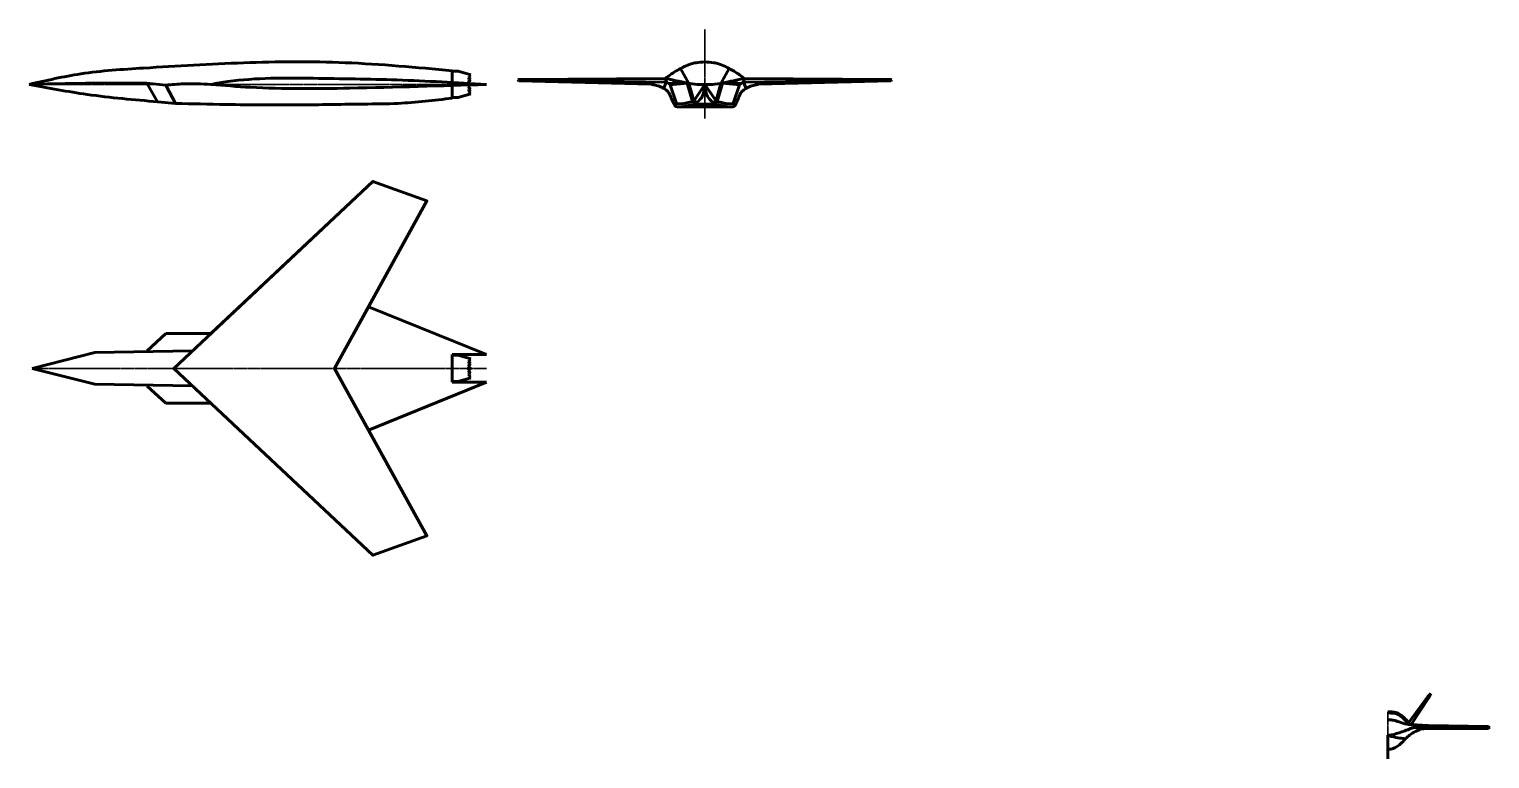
# Model space of a CAD drawing. Header units: millimetres. Extents: x -985956116104 to 1932156, y -552630487266 to 633586.
# Drawn here: x -65346 to -18324, y 46746 to 70246 of the extents above; entities that cross this region are included whole.
import ezdxf

# ---------------------------------------------------------------- set-up
doc = ezdxf.new("R2010")
doc.units = ezdxf.units.MM
doc.linetypes.add('CENTER', pattern=[2, 1.25, -0.25, 0.25, -0.25])
doc.layers.add('_axes (Оси)', color=6, linetype='CENTER', lineweight=30)
doc.layers.add('_basic (Основной)', color=4, linetype='Continuous', lineweight=60)

msp = doc.modelspace()

# ---------------------------------------------------------------- linework, layer by layer
at = {"layer": '_axes (Оси)', "transparency": 33554687}
for p, q in [((-43593.509, 67372.029), (-43593.509, 70245.621)), ((-65346.365, 68467.541), (-50623.6, 68467.541)), ((-65245.997, 59321.592), (-50623.6, 59321.592)), ((-21601.619, 48258.182), (-21601.619, 46746.242))]:
    msp.add_line(p, q, dxfattribs=at)
at = {"layer": '_basic (Основной)', "transparency": 33554687}
for p, q in [((-51729.937, 68909.383), (-51729.937, 68529.842)), ((-51729.937, 68891.304), (-51538.602, 68891.304)), ((-51538.602, 68891.304), (-51133.677, 68771.164)), ((-51138.897, 68726.754), (-51213.292, 68681.045)), ((-51213.292, 68681.045), (-51142.814, 68617.046)), ((-51133.677, 68771.164), (-51181.969, 68750.265)), ((-51181.969, 68750.265), (-51138.897, 68726.754)), ((-44866.005, 68662.746), (-49585.466, 68629.674)), ((-44109.212, 68501.532), (-44378.221, 68980.753)), ((-43077.835, 68501.51), (-42808.806, 68980.719)), ((-42321.013, 68662.746), (-37601.551, 68629.674)), ((-61557.271, 68512.008), (-60943.989, 68445.908)), ((-61557.271, 68512.008), (-61214.191, 67907.381)), ((-60943.989, 68445.908), (-60631.644, 67856.703)), ((-51729.937, 68025.699), (-51729.937, 68433.607)), ((-51213.292, 68254.037), (-51142.814, 68318.036)), ((-51138.897, 68208.328), (-51213.292, 68254.037)), ((-51142.814, 68617.046), (-51211.125, 68541.82)), ((-51211.125, 68541.82), (-51170.311, 68498.804)), ((-51211.125, 68393.262), (-51156.242, 68451.105)), ((-51142.814, 68318.036), (-51211.125, 68393.262)), ((-51181.969, 68184.817), (-51138.897, 68208.328)), ((-51133.677, 68163.918), (-51181.969, 68184.817)), ((-49585.466, 68629.674), (-49614.306, 68610.761)), ((-49614.306, 68610.761), (-49578.37, 68586.314)), ((-44821.957, 68534.324), (-49614.306, 68610.761)), ((-49578.37, 68586.314), (-45322.504, 68473.141)), ((-44849.393, 68514.205), (-44918.834, 68337.022)), ((-44821.957, 68534.324), (-44849.393, 68514.205)), ((-44713.509, 68455.808), (-44821.957, 68534.324)), ((-44767.733, 68495.066), (-44317.872, 68544.051)), ((-44713.509, 68455.808), (-44161.911, 68512.008)), ((-44713.509, 68455.808), (-44506.401, 67856.703)), ((-44161.911, 68512.008), (-43990.939, 67913.078)), ((-44109.182, 68501.51), (-43921.387, 67834.169)), ((-43921.387, 67979.451), (-43593.509, 68467.541)), ((-43265.63, 67979.451), (-43593.509, 68467.541)), ((-43077.835, 68501.51), (-43265.63, 67834.169)), ((-43025.107, 68512.008), (-43196.079, 67913.078)), ((-42473.509, 68455.808), (-43025.107, 68512.008)), ((-42419.285, 68495.066), (-42869.146, 68544.051)), ((-42473.509, 68455.808), (-42680.617, 67856.703)), ((-42473.509, 68455.808), (-42365.061, 68534.324)), ((-42365.061, 68534.324), (-37572.712, 68610.761)), ((-42365.061, 68534.324), (-42337.625, 68514.205)), ((-42337.625, 68514.205), (-42268.184, 68337.022)), ((-37608.648, 68586.314), (-41864.514, 68473.141)), ((-37572.712, 68610.761), (-37608.648, 68586.314)), ((-37601.551, 68629.674), (-37572.712, 68610.761)), ((-61214.191, 67907.381), (-60631.644, 67856.703)), ((-51729.937, 68043.778), (-51538.602, 68043.778)), ((-51538.602, 68043.778), (-51133.677, 68163.918)), ((-44506.401, 67856.703), (-44564.634, 67792.303)), ((-44506.401, 67856.703), (-44315.959, 67841.383)), ((-44457.77, 67745.268), (-43593.54, 67745.268)), ((-43921.387, 67834.169), (-44324.408, 67745.268)), ((-43990.939, 67913.078), (-44315.959, 67841.383)), ((-43921.387, 67834.169), (-43921.387, 67979.451)), ((-43921.387, 67834.169), (-43593.509, 67834.169)), ((-43265.63, 67834.169), (-43593.509, 67834.169)), ((-42729.248, 67745.268), (-43593.478, 67745.268)), ((-43265.63, 67834.169), (-43265.63, 67979.451)), ((-43265.63, 67834.169), (-42862.61, 67745.268)), ((-43196.079, 67913.078), (-42871.059, 67841.383)), ((-42680.617, 67856.703), (-42871.059, 67841.383)), ((-42680.617, 67856.703), (-42622.384, 67792.303)), ((-54282.664, 65342.389), (-60694.179, 59321.592)), ((-52542.735, 64715.004), (-54282.664, 65342.389)), ((-55513.386, 59321.592), (-52542.735, 64715.004)), ((-50623.6, 59763.434), (-54419.467, 61307.675)), ((-61549.581, 59889.994), (-60943.989, 60441.592)), ((-60943.989, 60441.592), (-59501.497, 60441.592)), ((-65245.997, 59321.592), (-63235.847, 59835.565)), ((-60097.919, 59881.516), (-63235.847, 59835.565)), ((-51729.937, 59763.434), (-51729.937, 59321.592)), ((-51729.937, 59763.434), (-50623.6, 59763.434)), ((-51729.937, 59745.356), (-51538.602, 59745.356)), ((-51538.602, 59745.356), (-51133.677, 59625.215)), ((-65245.997, 59321.592), (-63235.847, 58807.62)), ((-54282.664, 53300.796), (-60694.179, 59321.592)), ((-55513.386, 59321.592), (-52542.735, 53928.18)), ((-51729.937, 58879.751), (-51729.937, 59321.592)), ((-51138.897, 59580.805), (-51213.292, 59535.096)), ((-51213.292, 59535.096), (-51142.814, 59471.097)), ((-51142.814, 59471.097), (-51211.125, 59395.872)), ((-51211.125, 59395.872), (-51140.647, 59321.592)), ((-51211.125, 59247.313), (-51140.647, 59321.592)), ((-51133.677, 59625.215), (-51181.969, 59604.317)), ((-51181.969, 59604.317), (-51138.897, 59580.805)), ((-60097.919, 58761.668), (-63235.847, 58807.62)), ((-50623.6, 58879.751), (-54419.467, 57335.51)), ((-51729.937, 58897.829), (-51538.602, 58897.829)), ((-51729.937, 58879.751), (-50623.6, 58879.751)), ((-51538.602, 58897.829), (-51133.677, 59017.969)), ((-51213.292, 59108.089), (-51142.814, 59172.087)), ((-51138.897, 59062.38), (-51213.292, 59108.089)), ((-51142.814, 59172.087), (-51211.125, 59247.313)), ((-51181.969, 59038.868), (-51138.897, 59062.38)), ((-51133.677, 59017.969), (-51181.969, 59038.868)), ((-61549.581, 58753.191), (-60943.989, 58201.592)), ((-60943.989, 58201.592), (-59501.497, 58201.592)), ((-52542.735, 53928.18), (-54282.664, 53300.796)), ((-20321.971, 48749.668), (-20936.082, 47900.51)), ((-20299.937, 48701.117), (-20854.542, 47854.432)), ((-20225.926, 48845.686), (-20321.971, 48749.668)), ((-20225.926, 48845.686), (-20299.937, 48701.117)), ((-21601.619, 47053.685), (-21601.619, 47502.212)), ((-20914.587, 47859.512), (-20956.76, 47850.604)), ((-20651.844, 47761.343), (-20649.629, 47830.346)), ((-20651.844, 47761.343), (-20612.415, 47678.11)), ((-18323.583, 47754.159), (-20651.844, 47761.343)), ((-20443.796, 47716.293), (-18370.659, 47724.24)), ((-20292.1, 47818.267), (-18372.685, 47784.829)), ((-18372.685, 47784.829), (-18323.583, 47754.159)), ((-18370.659, 47724.24), (-18323.583, 47754.159)), ((-21601.619, 46746.242), (-21601.619, 47053.685))]:
    msp.add_line(p, q, dxfattribs=at)
for points in [[(-60694.179, 59321.592), (-54282.664, 65342.389), (-52542.735, 64715.004), (-55513.386, 59321.592), (-52542.735, 53928.18), (-54282.664, 53300.796), (-60694.179, 59321.592)], [(-59501.497, 60441.592), (-54282.664, 65342.389), (-52542.735, 64715.004), (-54896.499, 60441.592)]]:
    msp.add_lwpolyline(points, dxfattribs=at)
for points in [[(-65346.365, 68467.541), (-63685.502, 68807.018), (-61664.558, 68993.694), (-58444.232, 69162.68), (-55174.989, 69166.526), (-51729.937, 68909.383)], [(-44866.005, 68662.746), (-44671.363, 68803.217), (-44488.166, 68916.797), (-44253.701, 69045.657), (-44036.373, 69128.482), (-43877.787, 69164.556), (-43593.509, 69191.168)], [(-42321.013, 68662.746), (-42515.655, 68803.217), (-42698.852, 68916.797), (-42933.316, 69045.657), (-43150.645, 69128.482), (-43309.231, 69164.556), (-43593.509, 69191.168)], [(-59501.497, 68467.541), (-58947.777, 68558.259), (-56202.51, 68663.203), (-53509.737, 68610.733), (-50623.6, 68467.541)], [(-44821.957, 68534.324), (-44840.098, 68567.948), (-44854.273, 68600.34), (-44866.005, 68662.746)], [(-43593.509, 68467.541), (-43837.686, 68463.701), (-44161.911, 68512.008), (-44866.005, 68662.746)], [(-43593.509, 68467.541), (-43349.331, 68463.701), (-43025.107, 68512.008), (-42321.013, 68662.746)], [(-42365.061, 68534.324), (-42346.92, 68567.948), (-42332.745, 68600.34), (-42321.013, 68662.746)], [(-65346.365, 68467.541), (-64191.877, 68493.414), (-61557.271, 68512.008)], [(-65346.365, 68467.541), (-63476.838, 68143.405), (-61214.191, 67907.381)], [(-60943.989, 68445.908), (-60370.006, 68485.082), (-59501.497, 68467.541)], [(-59501.497, 68467.541), (-58228.575, 68374.454), (-55026.644, 68348.219), (-50623.6, 68467.541)], [(-44918.834, 68337.022), (-45018.269, 68390.637), (-45193.783, 68444.11), (-45322.504, 68473.141)], [(-44918.834, 68337.022), (-44853.559, 68296.5), (-44776.355, 68226.611), (-44691.814, 68071.59), (-44619.083, 67895.576), (-44584.93, 67826.594), (-44566.764, 67795.371), (-44546.42, 67772.135), (-44520.987, 67757.612), (-44457.77, 67745.268)], [(-43921.387, 67834.169), (-43707.048, 68032.236), (-43593.509, 68467.541)], [(-43265.63, 67834.169), (-43479.97, 68032.236), (-43593.509, 68467.541)], [(-42268.184, 68337.022), (-42333.459, 68296.5), (-42410.663, 68226.611), (-42495.204, 68071.59), (-42567.935, 67895.576), (-42602.088, 67826.594), (-42620.253, 67795.371), (-42640.598, 67772.135), (-42666.03, 67757.612), (-42729.248, 67745.268)], [(-42268.184, 68337.022), (-42168.748, 68390.637), (-41993.235, 68444.11), (-41864.514, 68473.141)], [(-60631.644, 67856.703), (-59023.605, 67821.596), (-56508.808, 67808.185), (-54579.075, 67834.331), (-53472.905, 67856.703), (-51729.937, 68025.699)], [(-20914.587, 47859.512), (-20957.915, 47936.129), (-21030.939, 48019.832), (-21151.543, 48132.98), (-21269.97, 48210.896), (-21349.908, 48239.499), (-21430.833, 48252.32), (-21601.619, 48258.182)], [(-21601.619, 48003.244), (-21559.763, 48002.305), (-21431.085, 47987.286), (-21246.052, 47937.537), (-20994.05, 47857.701), (-20713.212, 47832.357), (-20292.1, 47818.267)], [(-21601.619, 47502.212), (-21494.833, 47515.706), (-21156.993, 47612.433), (-20963.43, 47683.824), (-20788.806, 47747.655), (-20651.844, 47761.343)], [(-21601.619, 47053.685), (-21506.564, 47060.585), (-21358.78, 47113.138), (-21115.412, 47304.343), (-20960.253, 47459.406), (-20845.696, 47550.705), (-20722.438, 47626.064), (-20623.607, 47672.817), (-20522.101, 47711.945), (-20443.796, 47716.293)], [(-21601.619, 47502.212), (-21483.03, 47467.9), (-21219.887, 47414.689), (-21030.221, 47391.644)], [(-20649.629, 47830.346), (-20845.505, 47853.594), (-20914.587, 47859.512)]]:
    msp.add_spline(points, degree=3, dxfattribs=at)
msp.add_open_spline([(-20944.261, 47853.244), (-20955.232, 47874.876), (-20983.612, 47930.356), (-21059.761, 48007.587), (-21141.479, 48085.509), (-21228.546, 48150.985), (-21314.518, 48193.009), (-21408.963, 48215.528), (-21504.757, 48222.043), (-21569.033, 48221.458), (-21601.619, 48220.995)], degree=3, knots=[2.193061062, 2.193061062, 2.193061062, 2.193061062, 74.626554902, 188.381450151, 323.838868395, 414.226647865, 513.969157751, 608.511144967, 703.580697012, 801.339403299, 801.339403299, 801.339403299, 801.339403299], dxfattribs=at)

doc.saveas('drawing.dxf')
